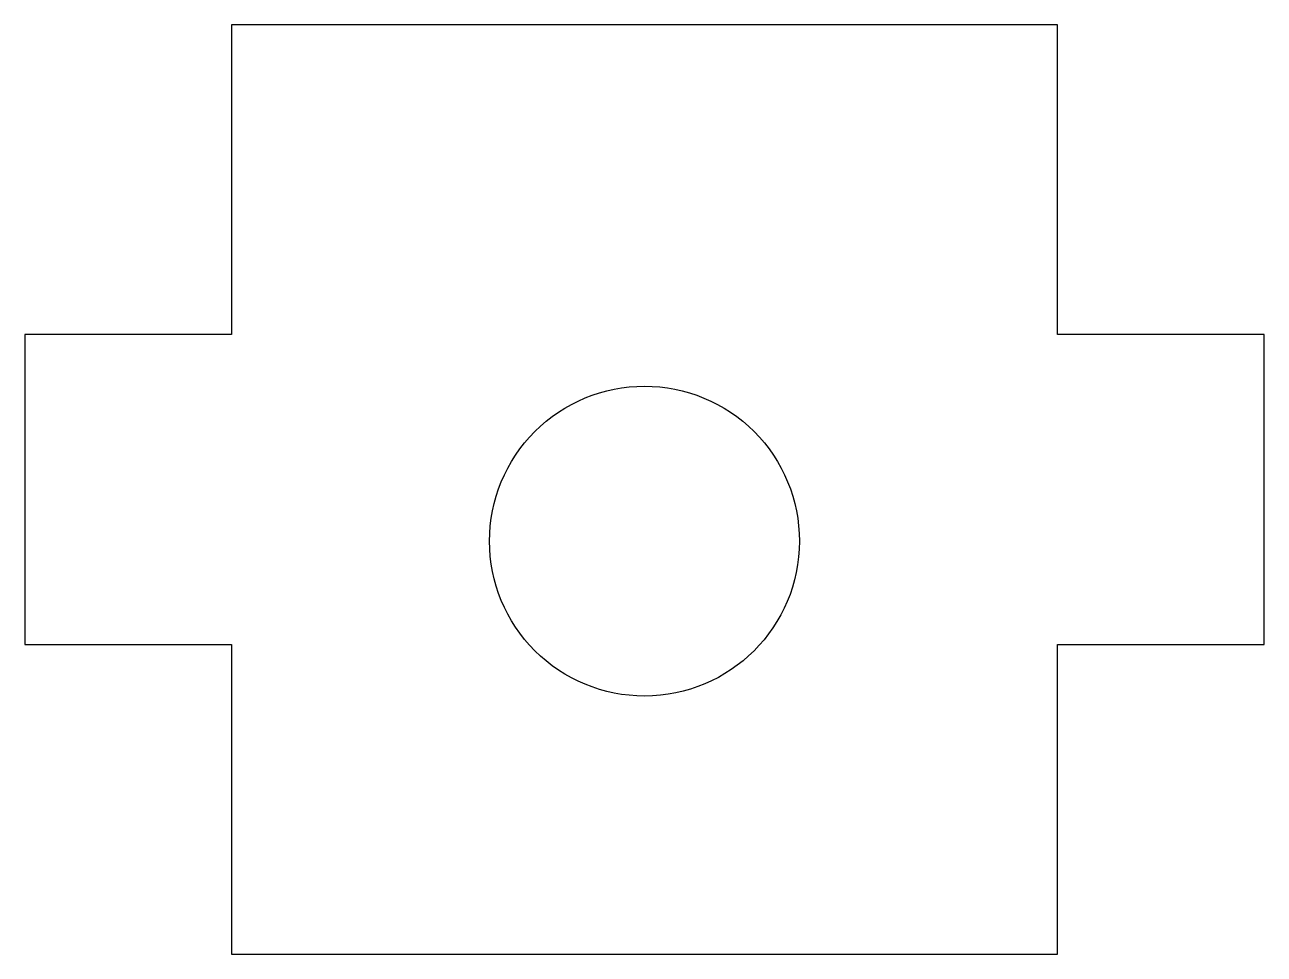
# Model space of a CAD drawing. Extents: x 0 to 12, y 0 to 9.
import ezdxf

# ---------------------------------------------------------------- set-up
doc = ezdxf.new("R2010")
doc.units = 0
doc.layers.add('Layer_1', color=7, linetype='CONTINUOUS')

msp = doc.modelspace()

# ---------------------------------------------------------------- linework, layer by layer
at = {"layer": 'Layer_1', "color": 7}
for p, q in [((1.99981, 8.999673), (1.99981, 5.999961)), ((9.999596, 8.999673), (1.99981, 8.999673)), ((1.99981, 8.999673), (1.99981, 8.999673)), ((9.999596, 5.999961), (9.999596, 8.999673)), ((1.99981, 5.999961), (0, 5.999961)), ((0, 5.999961), (0, 2.999713)), ((11.999956, 5.999961), (9.999596, 5.999961)), ((11.999956, 2.999713), (11.999956, 5.999961)), ((5.99998, 5.500033), (5.99998, 5.500033)), ((0, 2.999713), (1.99981, 2.999713)), ((1.99981, 2.999713), (1.99981, 0.000001)), ((9.999596, 0.000001), (9.999596, 2.999713)), ((9.999596, 2.999713), (11.999956, 2.999713)), ((1.99981, 0.000001), (9.999596, 0.000001))]:
    msp.add_line(p, q, dxfattribs=at)
for points in [[(4.938901, 5.060684), (5.220307, 5.342094), (5.602009, 5.500141), (5.99998, 5.500033)], [(5.99998, 5.500033), (6.397855, 5.499994), (6.779414, 5.341883), (7.0607, 5.060488)], [(4.49957, 3.999598), (4.499455, 4.397569), (4.657496, 4.779274), (4.938901, 5.060684)], [(7.0607, 5.060488), (7.341986, 4.779094), (7.499951, 4.397473), (7.499835, 3.999598)], [(4.939111, 2.938896), (4.657722, 3.220178), (4.499612, 3.60173), (4.49957, 3.999598)], [(7.499835, 3.999598), (7.499748, 3.171289), (6.828289, 2.499836), (5.99998, 2.499756)], [(5.99998, 2.499756), (5.602111, 2.499648), (5.220499, 2.657614), (4.939111, 2.938896)]]:
    msp.add_open_spline(points, degree=3, dxfattribs=at)

doc.saveas('drawing.dxf')
